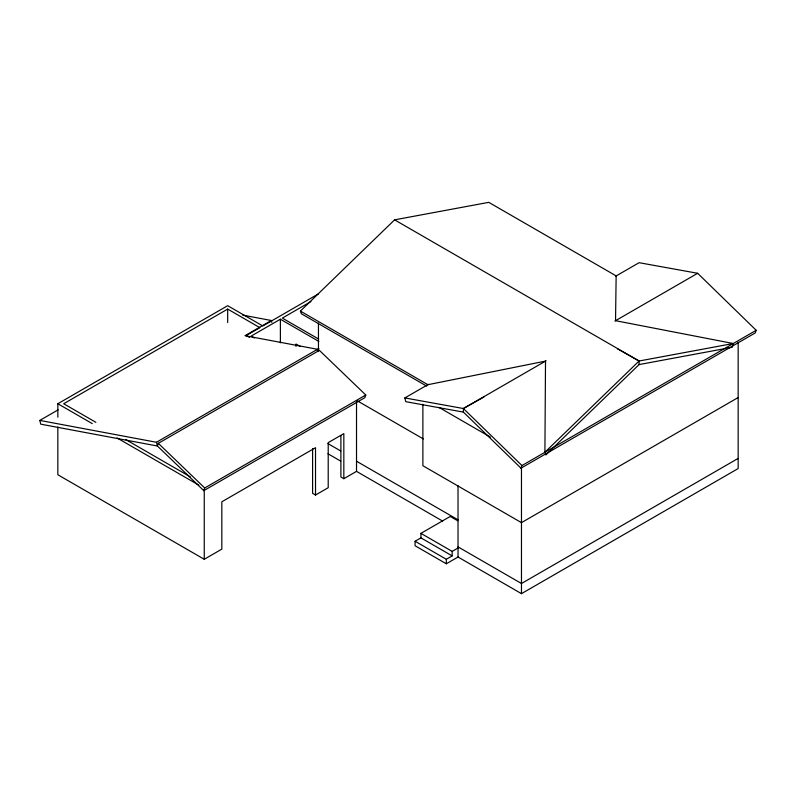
<?xml version="1.0" encoding="UTF-8"?>
<svg xmlns="http://www.w3.org/2000/svg" width="796" height="796" viewBox="0 0 796 796"><rect width="100%" height="100%" fill="white"/><g stroke="black" fill="none" stroke-linecap="round" stroke-linejoin="round"><path stroke-width="1.19" d="M426.696 386.12L301.346 313.753L300.41 311.097L394.587 219.845L488.764 202.343L616.144 275.894L615.537 320.689L733.265 343.514L732.32 347.255L639.088 364.578L545.847 454.914L544.912 452.257L545.509 361.115L427.701 384.737M158.324 443.332L157.399 446.009L203.806 490.654L364.847 397.672L365.782 395.005L319.375 350.349L158.324 443.332L204.731 487.988L203.806 490.654M428.467 384.299L404.846 397.93L405.801 401.681L463.391 412.099L520.992 468.187L521.947 465.541L756.2 330.29L697.654 273.287L639.098 262.69L615.487 276.321M756.2 330.29L755.245 332.937L520.992 468.187M544.912 452.257L639.088 361.006L733.265 343.514M57.839 417.213L57.839 403.741L227.676 305.694L262.819 325.982L318.549 293.804M249.397 337.395L246.223 335.554L259.884 327.673L227.676 309.077L63.7 403.741L95.888 422.328M39.8 420.417L156.464 442.268L157.399 446.009L40.735 424.168L39.8 420.417L58.108 409.85M271.824 322.36L271.356 320.49L244.999 335.703L317.514 349.285L317.982 351.155M318.868 341.434L280.381 319.216L251.108 336.121L254.312 337.972M310.888 301.604L282.341 318.092L318.689 339.076M156.464 442.268L317.514 349.285M316.917 349.971L319.007 348.757M204.731 487.988L365.782 395.005M404.846 397.93L463.391 408.527L546.136 360.757M614.91 321.057L697.654 273.287M57.839 427.004L57.839 474.754L204.254 559.28L221.825 549.131L221.825 501.798L315.524 447.7L315.524 495.032L312.599 493.341L312.599 448.437M315.524 495.032L328.211 487.709L328.211 442.626L343.832 433.611L343.832 478.695L340.897 477.003L340.897 435.581M343.832 478.695L356.518 471.371L442.675 521.111M420.935 533.36L452.168 551.389L452.168 555.897L420.935 537.867L420.935 533.36L450.218 516.455L457.76 520.803M738.161 342.22L738.161 468.555L521.47 593.657L458.028 557.021L446.317 563.787L415.084 545.758L415.084 541.24L420.935 537.867M452.168 551.389L458.446 547.767M415.084 541.24L446.317 559.28L452.168 555.897M738.161 397.542L521.47 522.644L422.885 465.73L422.885 404.259M738.161 458.406L521.47 583.508L458.028 546.882M463.391 412.099L463.391 408.527L483.908 396.995M242.72 315.126L271.356 320.49M617.447 348.827L639.088 361.006L639.088 364.578M394.587 219.845L639.088 361.006M300.41 311.097L427.9 384.697M438.964 407.393L490.396 437.084M300.172 346.419L296.003 344.011L296.003 346.449M357.593 400.985L423.293 438.914M327.942 443.601L340.728 450.984M356.518 461.222L458.028 519.828M327.942 453.75L340.728 461.123M125.927 439.671L190.304 476.844M57.839 403.741L92.296 423.631M117.052 437.929L198.871 485.162M463.391 408.527L521.947 465.541M521.47 467.322L521.47 593.657M458.028 485.719L458.028 557.021M446.317 559.28L446.317 563.787M356.518 401.602L356.518 471.371M318.45 323.057L318.45 351.335M280.381 319.216L280.381 342.817M227.676 309.077L227.676 322.539M204.254 489.5L204.254 559.28"/></g></svg>
